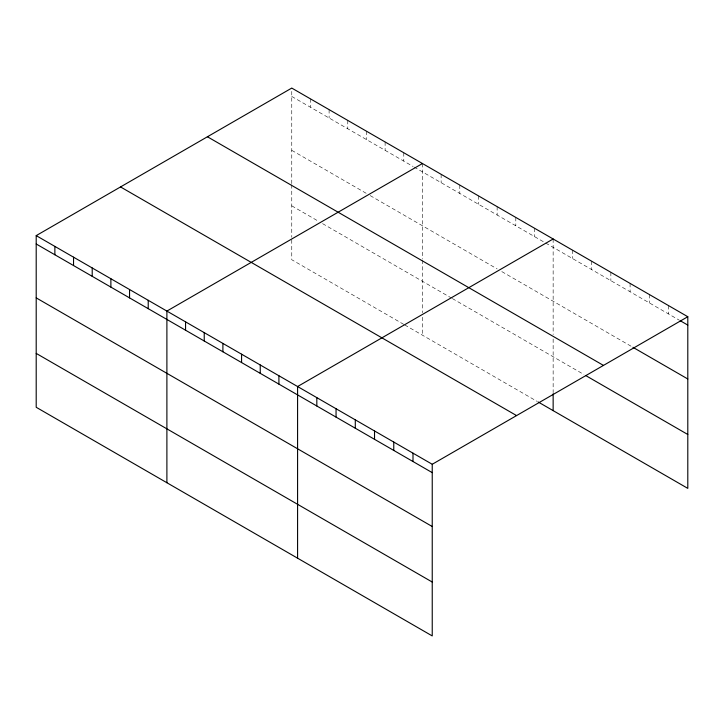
<?xml version="1.0" encoding="UTF-8"?>
<svg xmlns="http://www.w3.org/2000/svg" width="724" height="724" viewBox="0 0 724 724"><rect width="100%" height="100%" fill="white"/><g stroke="black" fill="none" stroke-linecap="round" stroke-linejoin="round"><path stroke-width="0.54" stroke-dasharray="3.62 2.71" d="M291.763 183.634L291.763 88.075M291.763 96.446L413.123 166.502M414.056 167.045L544.747 242.504M545.679 243.038L679.148 320.089M291.763 150.33L366.444 193.444M370.181 195.598L497.135 268.894M501.804 271.591L632.016 346.769M291.763 205.842L318.841 221.472M322.569 223.625L451.396 298.007M452.328 298.541L583.924 374.516M403.784 324.397L291.763 259.726L291.763 238.395M404.716 324.94L537.28 401.476M668.56 305.618L668.56 313.981M649.328 294.514L649.328 302.876M630.088 283.41L630.088 291.772M610.857 272.305L610.857 280.668M591.617 261.192L591.617 269.563M572.385 250.088L572.385 258.459M553.145 238.983L553.145 334.542M553.145 338.986L553.145 392.67M534.475 228.205L534.475 236.567M515.805 217.426L515.805 225.788M497.135 206.648L497.135 215.01M478.464 195.869L478.464 204.231M459.794 185.091L459.794 193.453M441.124 174.312L441.124 182.674M422.454 163.534L422.454 259.092M422.454 260.197L422.454 312.732M422.454 317.221L422.454 335.176M403.784 152.755L403.784 161.117M385.114 141.967L385.114 150.339M366.444 131.189L366.444 139.56M347.773 120.41L347.773 128.782M329.103 109.632L329.103 118.003M310.433 98.853L310.433 107.224M291.763 184.747L291.763 237.273"/><path stroke-width="1.09" d="M36.2 235.626L432.237 464.274L432.237 635.925L36.2 407.277L36.2 235.626L291.763 88.075L687.8 316.723L687.8 488.374L538.213 402.01M422.454 163.534L166.891 311.076L166.891 482.727M553.145 238.983L297.582 386.535L297.582 558.186M432.237 464.274L687.8 316.723M680.108 320.651L687.8 325.094M632.975 347.321L687.8 378.978M207.426 136.764L603.463 365.412M585.852 375.629L687.8 434.491M120.537 186.937L516.574 415.585M36.2 243.988L432.237 472.636M36.2 297.872L432.237 526.52M36.2 353.393L432.237 582.042M553.145 393.793L553.145 410.635M412.997 453.17L412.997 461.532M393.766 442.065L393.766 450.428M374.525 430.952L374.525 439.323M355.294 419.848L355.294 428.219M336.054 408.743L336.054 417.114M316.822 397.639L316.822 406.001M278.912 375.756L278.912 384.118M260.242 364.977L260.242 373.34M241.572 354.199L241.572 362.561M222.902 343.42L222.902 351.783M204.231 332.642L204.231 341.004M185.561 321.854L185.561 330.225M148.221 300.297L148.221 308.668M129.551 289.519L129.551 297.89M110.881 278.74L110.881 287.111M92.21 267.961L92.21 276.333M73.54 257.183L73.54 265.554M54.87 246.404L54.87 254.767"/></g></svg>
